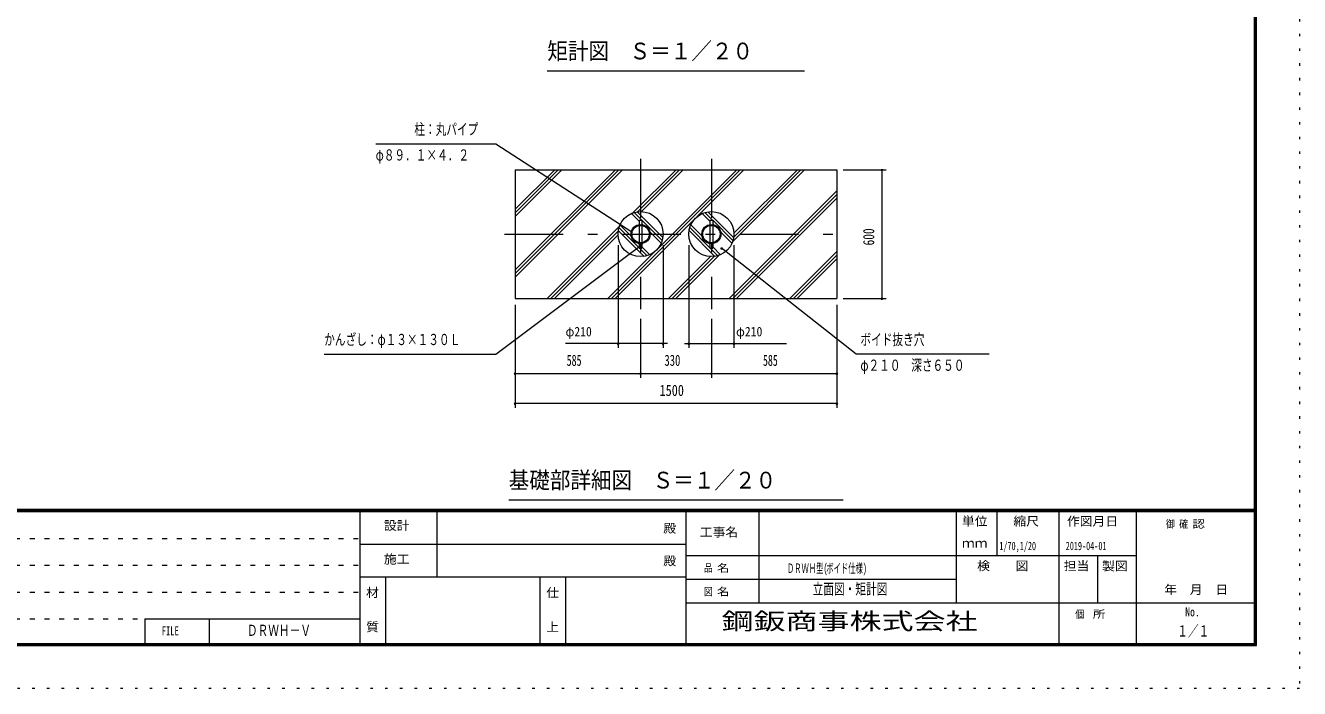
# Model space of a CAD drawing. Units: millimetres, scale not verified, with parts at other scales. Extents: x -31546 to 31551, y -14700 to 14700.
# Drawn here: x 10761 to 31551, y -14700 to -3885 of the extents above; entities that cross this region are included whole.
import ezdxf
from ezdxf.enums import TextEntityAlignment as Align

# ---------------------------------------------------------------- set-up
doc = ezdxf.new("R2010")
doc.units = ezdxf.units.MM
doc.header["$LTSCALE"] = 80
for name, pattern in [('USER1', [3, 1, -2]), ('USER3', [24, 12, -5, 2, -5]), ('USER4', [3, 0.5, -2.5])]:
    doc.linetypes.add(name, pattern=pattern)
doc.layers.add('0-1_0-F1TEXT', color=7, linetype='Continuous')
doc.layers.add('0-E_2-5DIM', color=7, linetype='Continuous')
for name, color, linetype, lineweight in [('0-6_2-02BOLD', 7, 'Continuous', 18), ('0-8_2-22CENTER', 3, 'USER3', 18), ('0-A_2-52DIM', 3, 'Continuous', 18), ('0-B_2-62HATCH', 2, 'Continuous', 18), ('0-C_F-F1PAPER', 5, 'Continuous', 18), ('0-D_F-E_J_ADD', 5, 'USER4', 18)]:
    doc.layers.add(name, color=color, linetype=linetype, lineweight=lineweight)
doc.styles.add('ＭＳ ゴシック', font='')
doc.styles.get('ＭＳ ゴシック').set_extended_font_data('MS Gothic')

msp = doc.modelspace()

# ---------------------------------------------------------------- linework, layer by layer
at = {"layer": '0-6_2-02BOLD'}
for p, q in [((18751.02, -6237.1), (24001.02, -6237.1)), ((24001.02, -6237.1), (24001.02, -8337.1)), ((20775.76, -7059.6), (20775.76, -7132.84)), ((21930.77, -7059.6), (21976.27, -7059.6)), ((21930.77, -7059.6), (21930.77, -7132.84)), ((21976.27, -7059.6), (21976.27, -7132.84)), ((20775.76, -7147.72), (20775.76, -7426.48)), ((20821.27, -7147.72), (20821.27, -7426.48)), ((21930.77, -7147.72), (21930.77, -7426.48)), ((21976.27, -7147.72), (21976.27, -7426.48)), ((20775.76, -7441.35), (20775.76, -7514.6)), ((20821.27, -7441.35), (20821.27, -7514.6)), ((21976.27, -7441.35), (21976.27, -7514.6)), ((20775.76, -7514.6), (20821.27, -7514.6))]:
    msp.add_line(p, q, dxfattribs=at)
for points in [[(18751.02, -6237.1), (18751.02, -8337.1), (24001.02, -8337.1)], [(20775.76, -7059.6), (20821.27, -7059.6), (20821.27, -7132.84)], [(21930.77, -7441.35), (21930.77, -7514.6), (21976.27, -7514.6)]]:
    msp.add_lwpolyline(points, dxfattribs=at)
for centre, radius in [((20798.52, -7287.1), 367.5), ((21953.52, -7287.1), 367.5), ((20798.52, -7287.1), 155.93), ((20798.52, -7287.1), 141.22), ((21953.52, -7287.1), 155.93), ((21953.52, -7287.1), 141.22)]:
    msp.add_circle(centre, radius, dxfattribs=at)
at = {"layer": '0-8_2-22CENTER'}
for p, q in [((20798.52, -6062.09), (20798.52, -8512.1)), ((21953.52, -6062.1), (21953.52, -8512.1)), ((18576.02, -7287.1), (24176.02, -7287.1))]:
    msp.add_line(p, q, dxfattribs=at)
at = {"layer": '0-A_2-52DIM'}
for p, q in [((23476.02, -4627.1), (19276.02, -4627.1)), ((24106.02, -6237.1), (24806.02, -6237.1)), ((24750.02, -6237.1), (24722.02, -6237.1)), ((24736.02, -6237.1), (24736.02, -8337.1)), ((20667.67, -7251.66), (20639.67, -7251.66)), ((18436.02, -9247.1), (20783.83, -7482.49)), ((20431.02, -7470.1), (20431.02, -9142.1)), ((20797.83, -7482.49), (20769.83, -7482.49)), ((21166.02, -7470.1), (21166.02, -9142.1)), ((21586.02, -7470.1), (21586.02, -9142.1)), ((22321.02, -7470.1), (22321.02, -9142.1)), ((22133.45, -7516.12), (22105.45, -7516.12)), ((18751.02, -8442.1), (18751.02, -10122.1)), ((24001.02, -8442.1), (24001.02, -10122.1)), ((24106.02, -8337.1), (24806.02, -8337.1)), ((24750.02, -8337.1), (24722.02, -8337.1)), ((20798.52, -8671.36), (20798.52, -9632.1)), ((21953.52, -8671.36), (21953.52, -9632.1)), ((21236.02, -9072.1), (19573.52, -9072.1)), ((20445.02, -9072.1), (20417.02, -9072.1)), ((21180.02, -9072.1), (21152.02, -9072.1)), ((21516.02, -9072.1), (23178.52, -9072.1)), ((21600.02, -9072.1), (21572.02, -9072.1)), ((22335.02, -9072.1), (22307.02, -9072.1)), ((15636.02, -9247.1), (18436.02, -9247.1)), ((18765.02, -9562.1), (18737.02, -9562.1)), ((18751.02, -9562.1), (24001.02, -9562.1)), ((20812.52, -9562.1), (20784.52, -9562.1)), ((21967.52, -9562.1), (21939.52, -9562.1)), ((24015.02, -9562.1), (23987.02, -9562.1)), ((18765.02, -10052.1), (18737.02, -10052.1)), ((24001.02, -10052.1), (18751.02, -10052.1)), ((24015.02, -10052.1), (23987.02, -10052.1)), ((24106.02, -11627.1), (18646.02, -11627.1))]:
    msp.add_line(p, q, dxfattribs=at)
for points in [[(16476.02, -5817.1), (18436.02, -5817.1), (20653.67, -7251.66)], [(26486.02, -9247.1), (24316.02, -9247.1), (22119.45, -7516.12)]]:
    msp.add_lwpolyline(points, dxfattribs=at)
for centre in [(24736.02, -6237.1), (20653.67, -7251.66), (20783.83, -7482.49), (22119.45, -7516.12), (24736.02, -8337.1), (20431.02, -9072.1), (21166.02, -9072.1), (21586.02, -9072.1), (22321.02, -9072.1), (18751.02, -9562.1), (20798.52, -9562.1), (21953.52, -9562.1), (24001.02, -9562.1), (18751.02, -10052.1), (24001.02, -10052.1)]:
    msp.add_arc(centre, 14, 180, 0, dxfattribs=at)
at = {"layer": '0-B_2-62HATCH'}
for p, q in [((18751.02, -6942.25), (19456.17, -6237.1)), ((18751.02, -7001.65), (19515.57, -6237.1)), ((18751.02, -6882.85), (19396.77, -6237.1)), ((18751.02, -7872.8), (20386.73, -6237.1)), ((18751.02, -7932.2), (20446.12, -6237.1)), ((18751.02, -7991.6), (20505.52, -6237.1)), ((20326.02, -8337.1), (22426.02, -6237.1)), ((20671.55, -6942.23), (21376.67, -6237.1)), ((20750.41, -6922.76), (21436.07, -6237.1)), ((20812.69, -6919.87), (21495.47, -6237.1)), ((21078.06, -7525.66), (22366.63, -6237.1)), ((21714.98, -7007.54), (22485.42, -6237.1)), ((22298.39, -7414.08), (23475.37, -6237.1)), ((22317.86, -7335.21), (23415.97, -6237.1)), ((22320.75, -7272.92), (23356.57, -6237.1)), ((22246.53, -8337.1), (24001.02, -6582.6)), ((22305.92, -8337.1), (24001.02, -6642)), ((22365.31, -8337.1), (24001.02, -6701.39)), ((20385.42, -8337.1), (21673.96, -7048.55)), ((20650.32, -6950.8), (20775.76, -7076.26)), ((20693.76, -6934.85), (20818.5, -7059.6)), ((20742.23, -6923.93), (21161.68, -7343.38)), ((20821.27, -7062.36), (21150.77, -7391.86)), ((21805.32, -6950.8), (21930.77, -7076.26)), ((21848.76, -6934.85), (21973.51, -7059.6)), ((21897.23, -6923.93), (22316.68, -7343.38)), ((21976.27, -7062.36), (22305.77, -7391.86)), ((19276.67, -8337.1), (20453.65, -7160.12)), ((19336.07, -8337.1), (20434.18, -7238.99)), ((20435.36, -7230.82), (20854.8, -7650.26)), ((20446.27, -7182.33), (20775.76, -7511.83)), ((20462.23, -7138.9), (20646.93, -7323.6)), ((20821.27, -7121.76), (20835.02, -7135.5)), ((20950.11, -7250.6), (21134.81, -7435.3)), ((21590.36, -7230.82), (22009.8, -7650.26)), ((21601.27, -7182.33), (21930.77, -7511.83)), ((21617.23, -7138.9), (21801.93, -7323.6)), ((21976.27, -7121.76), (21990.02, -7135.5)), ((22105.11, -7250.6), (22289.82, -7435.3)), ((19395.47, -8337.1), (20431.29, -7301.27)), ((20762.02, -7438.69), (20775.76, -7452.44)), ((21917.02, -7438.69), (21930.77, -7452.44)), ((20266.62, -8337.1), (21037.08, -7566.64)), ((20778.53, -7514.6), (20903.28, -7639.35)), ((20821.27, -7497.94), (20946.72, -7623.39)), ((21256.57, -8337.1), (21939.35, -7654.32)), ((21315.97, -8337.1), (22001.63, -7651.43)), ((21375.37, -8337.1), (22080.5, -7631.96)), ((21933.53, -7514.6), (22058.28, -7639.35)), ((21976.27, -7497.94), (22101.72, -7623.39)), ((23236.47, -8337.1), (24001.02, -7572.55)), ((23295.87, -8337.1), (24001.02, -7631.95)), ((23355.27, -8337.1), (24001.02, -7691.34))]:
    msp.add_line(p, q, dxfattribs=at)
at = {"layer": '0-C_F-F1PAPER'}
for p, q in [((30851.13, -14000), (30851.13, 14140)), ((30816.13, -13965), (30816.13, 14105)), ((30830.13, -13979), (30830.13, 14119)), ((30837.13, -13986), (30837.13, 14126)), ((30844.13, -13993), (30844.13, 14133)), ((30816.13, -11781), (-9293.87, -11781)), ((30816.13, -11784.5), (-9293.87, -11784.5)), ((30816.13, -11788), (-9293.87, -11788)), ((30816.13, -11791.5), (-9293.87, -11791.5)), ((30816.13, -11795), (-9293.87, -11795)), ((30816.13, -11798.5), (-9293.87, -11798.5)), ((30816.13, -11802), (-9293.87, -11802)), ((30816.13, -11805.5), (-9293.87, -11805.5)), ((30816.13, -11809), (-9293.87, -11809)), ((30816.13, -11812.5), (-9293.87, -11812.5)), ((30816.13, -11816), (-9293.87, -11816)), ((16221.14, -14000), (16221.14, -11816)), ((17481.14, -12880), (17481.14, -11816)), ((21541.14, -14000), (21541.14, -11816)), ((22731.14, -13300), (22731.14, -11816)), ((25951.14, -13300), (25951.14, -11816)), ((26616.14, -12530), (26616.14, -11816)), ((27631.14, -14000), (27631.14, -11816)), ((28891.14, -14000), (28891.14, -11816)), ((16221.14, -12348), (21541.14, -12348)), ((21541.14, -12530), (28891.14, -12530)), ((28261.13, -13300), (28261.13, -12530)), ((16221.14, -12880), (21541.14, -12880)), ((16641.13, -14000), (16641.13, -12880)), ((19161.14, -14000), (19161.14, -12880)), ((19581.13, -14000), (19581.13, -12880)), ((21541.14, -12915), (25951.14, -12915)), ((21541.14, -13300), (30851.13, -13300)), ((12709.94, -13563.2), (16221.14, -13563.2)), ((12709.94, -13563.2), (12709.94, -14000)), ((13759.94, -13563.2), (13759.94, -14000)), ((-9328.87, -14000), (30851.13, -14000)), ((-9321.87, -13993), (30844.13, -13993)), ((-9314.87, -13986), (30837.13, -13986)), ((-9307.87, -13979), (30830.13, -13979)), ((-9293.87, -13965), (30816.13, -13965))]:
    msp.add_line(p, q, dxfattribs=at)
at = {"layer": '0-C_F-F1PAPER', "color": 6, "linetype": 'USER1'}
for p, q in [((-9328.87, -12252.8), (16221.14, -12252.8)), ((-9328.87, -12689.6), (16221.14, -12689.6)), ((-9328.87, -13126.4), (16221.14, -13126.4)), ((-9328.87, -13563.2), (12709.94, -13563.2))]:
    msp.add_line(p, q, dxfattribs=at)
at = {"layer": '0-C_F-F1PAPER'}
for points in [[(-9325.37, -13996.5), (30847.63, -13996.5), (30847.63, 14136.5)], [(-9318.37, -13989.5), (30840.63, -13989.5), (30840.63, 14129.5)], [(-9311.37, -13982.5), (30833.63, -13982.5), (30833.63, 14122.5)], [(-9304.37, -13975.5), (30826.63, -13975.5), (30826.63, 14115.5)], [(-9300.87, -13972), (30823.13, -13972), (30823.13, 14112)], [(-9297.37, -13968.5), (30819.63, -13968.5), (30819.63, 14108.5)]]:
    msp.add_lwpolyline(points, dxfattribs=at)
at = {"layer": '0-D_F-E_J_ADD'}
for p, q in [((31551.13, 14700), (31551.13, -14700)), ((31551.13, -14700), (-10028.87, -14700))]:
    msp.add_line(p, q, dxfattribs=at)

# ---------------------------------------------------------------- texts
at = {"layer": '0-1_0-F1TEXT', "style": 'ＭＳ ゴシック'}
for s, height, width, p in [('1/70,1/20', 136.8, 0.65, (26652.79, -12483.38)), ('2019-04-01', 136.8, 0.65, (27736.13, -12483.38)), ('ＤＲＷＨ型(', 155, 0.55, (23186.13, -12862.5)), ('ボイド仕様)', 155, 0.55, (23829.12, -12862.5)), ('立面図・矩計図', 182.3, 0.7, (23606.14, -13222.63)), ('ＤＲＷＨ－Ｖ', 182.3, 0.7, (14375.36, -13896.73)), ('１／１', 182.3, 0.7, (29556.13, -13908.29))]:
    msp.add_text(s, height=height, dxfattribs=dict(at, width=width)).set_placement(p, align=Align.BOTTOM_LEFT)
at = {"layer": '0-A_2-52DIM', "color": 7, "style": 'ＭＳ ゴシック'}
for s, height, width, p in [('矩計図\u3000Ｓ＝１／２０', 273.5, 0.9, (19276.02, -4519.79)), ('柱：丸パイプ', 182.3, 0.7, (17106.01, -5722.23)), ('φ８９．１×４．２', 182.3, 0.7, (16476.02, -6142.23)), ('かんざし：φ１３×１３０Ｌ', 182.3, 0.7, (15636.02, -9152.23)), ('φ210', 155, 0.9, (19573.52, -9002.09)), ('φ210', 155, 0.9, (22356.02, -9002.09)), ('ボイド抜き穴', 182.3, 0.7, (24386.01, -9152.22)), ('585', 182.3, 0.65, (19592.91, -9492.1)), ('330', 182.3, 0.7, (21187.26, -9492.1)), ('585', 182.3, 0.65, (22795.41, -9492.1)), ('φ２１０\u3000深さ６５０', 182.3, 0.7, (24386.02, -9572.23)), ('1500', 182.3, 0.8, (21108.64, -9982.1)), ('基礎部詳細図\u3000Ｓ＝１／２０', 273.5, 0.9, (18646.02, -11519.79))]:
    msp.add_text(s, height=height, dxfattribs=dict(at, width=width)).set_placement(p, align=Align.BOTTOM_LEFT)
at = {"layer": '0-A_2-52DIM', "color": 7, "style": 'ＭＳ ゴシック', "width": 0.75}
msp.add_text('600', height=182.3, rotation=90, dxfattribs=at).set_placement((24666.02, -7473.1), align=Align.BOTTOM_LEFT)
at = {"layer": '0-C_F-F1PAPER', "color": 7, "style": 'ＭＳ ゴシック'}
for s, height, width, p in [('設計', 145.9, 1.05, (16609.64, -12157.36)), ('殿', 145.9, 1.05, (21170.14, -12202.1)), ('工事名', 145.9, 1.05, (21765.13, -12265.1)), ('単位', 145.9, 1.05, (26042.14, -12086.6)), ('縮尺', 145.9, 1.05, (26882.14, -12086.6)), ('作図月日', 145.9, 1.05, (27755.59, -12088.03)), ('御 ', 124, 0.85, (29370.99, -12116.2)), ('確 ', 124, 0.85, (29587.13, -12116.2)), ('認', 124, 1.2, (29803.27, -12116.2)), ('ｍｍ', 145.9, 1.05, (26042.14, -12443.6)), ('施工', 145.9, 1.05, (16609.64, -12706.1)), ('殿', 145.9, 1.05, (21170.14, -12734.1)), ('品 ', 124, 0.85, (21829.89, -12834.5)), ('名', 124, 1.2, (22046.03, -12834.5)), ('検\u3000\u3000図', 145.9, 1.05, (26290.64, -12814.6)), ('担当', 145.9, 1.05, (27704.64, -12814.6)), ('製図', 145.9, 1.05, (28329.01, -12818.04)), ('材', 145.9, 1.05, (16319.14, -13252.1)), ('仕', 145.9, 1.05, (19259.14, -13252.1)), ('図 ', 124, 0.85, (21829.89, -13219.5)), ('名', 124, 1.2, (22046.03, -13219.5)), ('\u3000年\u3000月\u3000日', 145.9, 1.05, (29134.37, -13202.3)), ('個  ', 124, 0.85, (27890.14, -13587)), ('所', 124, 1.2, (28178.32, -13587)), ('No.', 145.9, 0.8, (29685.64, -13567.1)), ('FILE', 145.9, 0.7, (12984.69, -13873.7)), ('質', 145.9, 1.05, (16319.14, -13812.1)), ('上', 145.9, 1.05, (19259.14, -13812.1))]:
    msp.add_text(s, height=height, dxfattribs=dict(at, width=width)).set_placement(p, align=Align.BOTTOM_LEFT)
at = {"layer": '0-E_2-5DIM', "style": 'ＭＳ ゴシック', "width": 1.4}
msp.add_text('鋼鈑商事株式会社', height=273.5, dxfattribs=at).set_placement((22119.63, -13820.87), align=Align.BOTTOM_LEFT)

doc.saveas('drawing.dxf')
